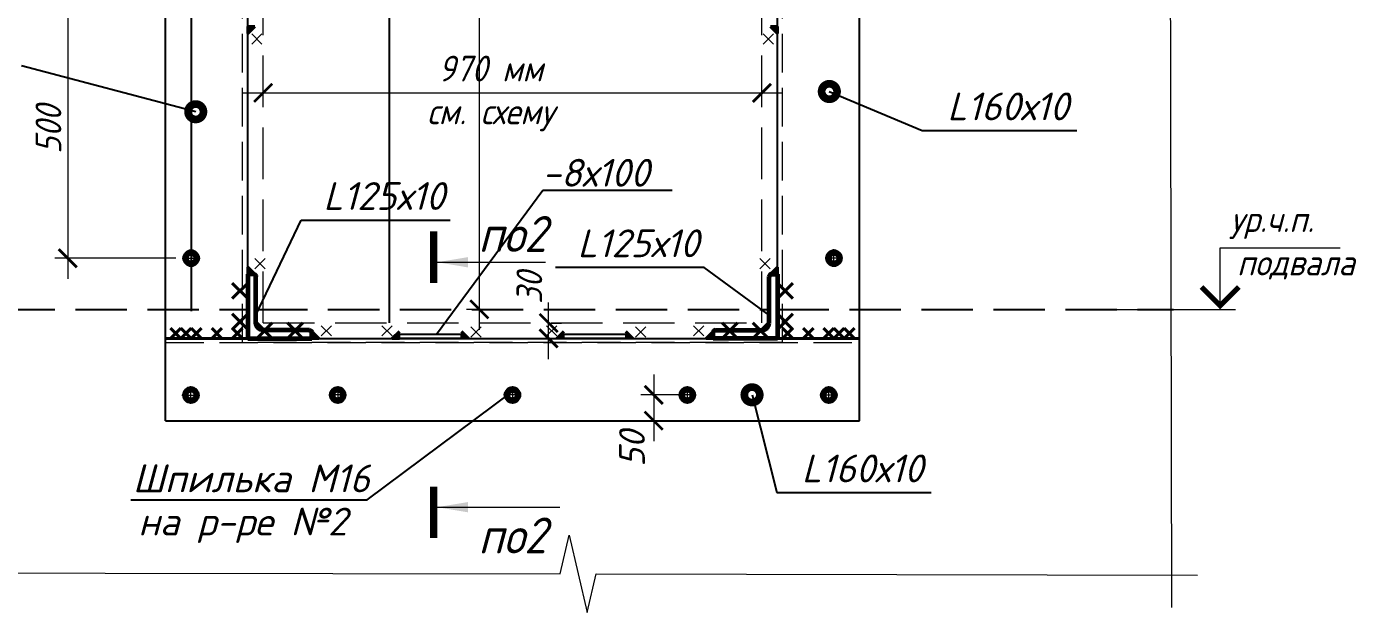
# Model space of a CAD drawing. Header units: millimetres. Extents: x 749182 to 2267578, y 70462 to 311449.
# Drawn here: x 2071183 to 2073769, y 226757 to 227896 of the extents above; entities that cross this region are included whole.
import ezdxf
from ezdxf.enums import TextEntityAlignment as Align

# ---------------------------------------------------------------- set-up
doc = ezdxf.new("R2010")
doc.units = ezdxf.units.MM
doc.linetypes.add('ГОСТ 2.303 4', pattern=[7, 5, -2, 0])
doc.linetypes.add('осеваяX2', pattern=[4, 2.5, -0.5, 0.5, -0.5])
doc.layers.get('Defpoints').update_dxf_attribs({"color": 255})
for name, color, linetype, lineweight in [('1Стены', 252, 'Continuous', 25), ('Оси', 165, 'осеваяX2', 13), ('Размер', 7, 'Continuous', 13), ('размеры', 7, 'Continuous', 9), ('сварка', 156, 'Continuous', 9), ('Стены', 184, 'Continuous', 40), ('штриховка кирпич', 42, 'Continuous', 5)]:
    doc.layers.add(name, color=color, linetype=linetype, lineweight=lineweight)
doc.layers.add('CS_UNPLOTTED', color=254, linetype='Continuous', plot=False)
doc.layers.add('металл', color=124, linetype='Continuous')
doc.layers.add('Текст', color=7, linetype='Continuous')
doc.styles.add('GOST 2.304_new', font='isocpeur.ttf', dxfattribs={"width": 0.9, "oblique": 15})
doc.styles.add('М2', font='isocpeui.ttf')
doc.dimstyles.new('SPDS', dxfattribs={"dimscale": 25, "dimtxt": 2.5, "dimasz": 1.77, "dimexe": 1.25, "dimexo": 0.625, "dimtad": 1, "dimdec": 0, "dimrnd": 0.001, "dimtxsty": 'GOST 2.304_new', "dimblk": 'ARCHTICK', "dimcen": 2.5, "dimdle": 2, "dimclrt": 256, "dimazin": 2, "dimtfac": 0.75, "dimtdec": 0, "dimtmove": 1, "dimatfit": 3, "dimfxl": 0, "dimtolj": 1, "dimlwd": 9, "dimlwe": 9, "dimarcsym": 0})
doc.dimstyles.new('SPDS 1_20', dxfattribs={"dimscale": 20, "dimtxt": 2.5, "dimasz": 1.77, "dimexe": 1.25, "dimexo": 0.625, "dimtad": 1, "dimdec": 0, "dimrnd": 0.001, "dimtxsty": 'М2', "dimblk": 'ARCHTICK', "dimcen": 2.5, "dimdle": 2, "dimclrt": 256, "dimadec": 0, "dimazin": 2, "dimtfac": 0.75, "dimtdec": 0, "dimtmove": 1, "dimatfit": 3, "dimfxl": 0, "dimtolj": 1, "dimlwd": 9, "dimlwe": 9, "dimarcsym": 0})

# ---------------------------------------------------------------- blocks, each defined once
blk = doc.blocks.new('свар')
at = {"layer": 'сварка', "color": 0, "linetype": 'Continuous', "ltscale": 10}
for p, q in [((10, 10), (-10, -10)), ((-10, 10), (10, -10))]:
    blk.add_line(p, q, dxfattribs=at)
blk = doc.blocks.new('м16')
at = {"layer": 'металл', "lineweight": 30, "ltscale": 20}
for p, q in [((-11, 6.4), (0, 12.7)), ((-11, -6.4), (-11, 6.4)), ((0, 12.7), (11, 6.4)), ((11, 6.4), (11, -6.4)), ((0, -12.7), (-11, -6.4)), ((11, -6.4), (0, -12.7))]:
    blk.add_line(p, q, dxfattribs=at)
blk.add_circle((0, 0), 15, dxfattribs=at)
for radius, start, end in [(10.4, 0, 180), (10.4, 180, 0), (6.92, 0, 180), (6.92, 180, 0)]:
    blk.add_arc((0, 0), radius, start, end, dxfattribs=at)
at = {"layer": 'металл', "linetype": 'Continuous', "lineweight": 25, "ltscale": 20}
blk.add_arc((0, 0), 8, 255, 165, dxfattribs=at)
at = {"layer": 'Оси', "ltscale": 20}
for p, q in [((17, 0), (-17.3, 0)), ((0, 17.3), (0, -17.3))]:
    blk.add_line(p, q, dxfattribs=at)
blk = doc.blocks.new('_ArchTick')
at = {"color": 0, "linetype": 'ByBlock', "const_width": 0.15}
blk.add_lwpolyline([(-0.5, -0.5), (0.5, 0.5)], dxfattribs=at)
blk = doc.blocks.new('*D1635')
at = {"layer": 'Defpoints', "color": 0, "lineweight": 20, "ltscale": 20, "transparency": 16777216}
for p in [(2072188, 227319.7), (2072198.2, 227319.7), (2072188, 227289.7)]:
    blk.add_point(p, dxfattribs=at)
at = {"layer": 'Размер', "color": 0, "lineweight": 9, "ltscale": 20, "transparency": 16777216}
for p, q in [((2072198.2, 227249.7), (2072198.2, 227359.7)), ((2072200.5, 227319.7), (2072223.2, 227319.7)), ((2072200.5, 227289.7), (2072223.2, 227289.7))]:
    blk.add_line(p, q, dxfattribs=at)
at = {"layer": 'Размер', "color": 0, "lineweight": 9, "ltscale": 20, "transparency": 16777216, "xscale": 35.4, "yscale": 35.4, "zscale": 35.4}
for p, rotation in [((2072198.2, 227319.7), 90), ((2072198.2, 227289.7), 270)]:
    blk.add_blockref('_ArchTick', p, dxfattribs=dict(at, rotation=rotation))
at = {"layer": 'Размер', "ltscale": 20, "transparency": 16777216, "insert": (2072160.7, 227388), "char_height": 50, "attachment_point": 5, "rotation": 90, "style": 'GOST 2.304_new'}
blk.add_mtext('\\A1;30', dxfattribs=at)
blk = doc.blocks.new('*D1636')
at = {"layer": 'Defpoints', "color": 0, "lineweight": 20, "ltscale": 20, "transparency": 16777216}
for p in [(2072063.5, 229441.1), (2072117.4, 229441.1), (2072117.4, 227346.1)]:
    blk.add_point(p, dxfattribs=at)
at = {"layer": 'Размер', "color": 0, "lineweight": 9, "ltscale": 20, "transparency": 16777216}
for p, q in [((2072063.5, 227306.1), (2072063.5, 229481.1)), ((2072104.9, 229441.1), (2072038.5, 229441.1)), ((2072104.9, 227346.1), (2072038.5, 227346.1))]:
    blk.add_line(p, q, dxfattribs=at)
at = {"layer": 'Размер', "color": 0, "lineweight": 9, "ltscale": 20, "transparency": 16777216, "xscale": 35.4, "yscale": 35.4, "zscale": 35.4}
for p, rotation in [((2072063.5, 229441.1), 90), ((2072063.5, 227346.1), 270)]:
    blk.add_blockref('_ArchTick', p, dxfattribs=dict(at, rotation=rotation))
at = {"layer": 'Размер', "ltscale": 20, "transparency": 16777216, "insert": (2072056.8, 228586.3), "char_height": 50, "width": 670.583, "attachment_point": 5, "rotation": 90, "style": 'М2'}
blk.add_mtext('\\A1;2095 \\P(уточнять по АР)', dxfattribs=at)
blk = doc.blocks.new('*D1637')
at = {"layer": 'Defpoints', "color": 0, "lineweight": 20, "ltscale": 20, "transparency": 16777216}
for p in [(2072613, 227767.3), (2071643, 227752.2), (2072613, 227752.2)]:
    blk.add_point(p, dxfattribs=at)
at = {"layer": 'размеры', "color": 0, "lineweight": 9, "ltscale": 20, "transparency": 16777216}
for p, q in [((2071643, 227764.7), (2071643, 227792.3)), ((2072613, 227764.7), (2072613, 227792.3)), ((2071603, 227767.3), (2072653, 227767.3))]:
    blk.add_line(p, q, dxfattribs=at)
at = {"layer": 'размеры', "color": 0, "lineweight": 9, "ltscale": 20, "transparency": 16777216, "xscale": 35.4, "yscale": 35.4, "zscale": 35.4, "rotation": 180}
blk.add_blockref('_ArchTick', (2071643, 227767.3), dxfattribs=at)
at = {"layer": 'размеры', "color": 0, "lineweight": 9, "ltscale": 20, "transparency": 16777216, "xscale": 35.4, "yscale": 35.4, "zscale": 35.4}
blk.add_blockref('_ArchTick', (2072613, 227767.3), dxfattribs=at)
at = {"layer": 'размеры', "ltscale": 20, "transparency": 16777216, "insert": (2072085.2, 227766), "char_height": 50, "width": 518.876, "attachment_point": 5, "style": 'GOST 2.304_new'}
blk.add_mtext('\\A1;970 мм\\Pсм. схему ', dxfattribs=at)
blk = doc.blocks.new('*D1621')
at = {"layer": 'Defpoints', "color": 0, "lineweight": 20, "ltscale": 20, "transparency": 16777216}
for p in [(2071485.7, 227946.1), (2071263, 227445.7), (2071485.7, 227445.7)]:
    blk.add_point(p, dxfattribs=at)
at = {"layer": 'размеры', "color": 0, "lineweight": 9, "ltscale": 20, "transparency": 16777216}
for p, q in [((2071263, 227986.1), (2071263, 227405.7)), ((2071473.2, 227946.1), (2071238, 227946.1)), ((2071473.2, 227445.7), (2071238, 227445.7))]:
    blk.add_line(p, q, dxfattribs=at)
at = {"layer": 'размеры', "color": 0, "lineweight": 9, "ltscale": 20, "transparency": 16777216, "xscale": 35.4, "yscale": 35.4, "zscale": 35.4}
for p, rotation in [((2071263, 227946.1), 90), ((2071263, 227445.7), 270)]:
    blk.add_blockref('_ArchTick', p, dxfattribs=dict(at, rotation=rotation))
at = {"layer": 'размеры', "ltscale": 20, "transparency": 16777216, "insert": (2071225.5, 227695.9), "char_height": 50, "attachment_point": 5, "rotation": 90, "style": 'GOST 2.304_new'}
blk.add_mtext('\\A1;500', dxfattribs=at)
blk = doc.blocks.new('*D1641')
at = {"layer": 'Defpoints', "color": 0, "lineweight": 20, "ltscale": 20, "transparency": 16777216}
for p in [(2072487.5, 227179.7), (2072402.6, 227129.7), (2072487.5, 227129.7)]:
    blk.add_point(p, dxfattribs=at)
at = {"layer": 'Размер', "color": 0, "lineweight": 9, "ltscale": 20, "transparency": 16777216}
for p, q in [((2072402.6, 227219.7), (2072402.6, 227089.7)), ((2072475, 227179.7), (2072377.6, 227179.7)), ((2072475, 227129.7), (2072377.6, 227129.7))]:
    blk.add_line(p, q, dxfattribs=at)
at = {"layer": 'Размер', "color": 0, "lineweight": 9, "ltscale": 20, "transparency": 16777216, "xscale": 35.4, "yscale": 35.4, "zscale": 35.4}
for p, rotation in [((2072402.6, 227179.7), 90), ((2072402.6, 227129.7), 270)]:
    blk.add_blockref('_ArchTick', p, dxfattribs=dict(at, rotation=rotation))
at = {"layer": 'Размер', "ltscale": 20, "transparency": 16777216, "insert": (2072360.3, 227075.2), "char_height": 50, "attachment_point": 5, "rotation": 90, "style": 'М2'}
blk.add_mtext('\\A1;50', dxfattribs=at)

msp = doc.modelspace()

# ---------------------------------------------------------------- hatches: boundary and pattern name
at = {"layer": 'Стены', "linetype": 'Continuous', "ltscale": 5}
for points in [[(2071612.9963, 227896.039), (2071612.9963, 227882.3956), (2071626.6398, 227896.039)], [(2072643.0062, 227896.039), (2072643.0062, 227882.3956), (2072629.3627, 227896.039)], [(2071612.9865, 227414.7253), (2071612.9865, 227428.3687), (2071626.6299, 227414.7253)], [(2072643.0062, 227414.7154), (2072643.0062, 227428.3589), (2072629.3627, 227414.7154)], [(2071737.9865, 227289.7253), (2071737.9865, 227303.3687), (2071751.6299, 227289.7253)], [(2071907.9034, 227289.7154), (2071894.26, 227289.7154), (2071907.9034, 227303.3589)], [(2072028.5905, 227289.7154), (2072042.2339, 227289.7154), (2072028.5905, 227303.3589)], [(2072227.9034, 227289.7154), (2072214.26, 227289.7154), (2072227.9034, 227303.3589)], [(2072348.5905, 227289.7154), (2072362.2339, 227289.7154), (2072348.5905, 227303.3589)], [(2072517.9963, 227289.7154), (2072517.9963, 227303.3589), (2072504.3529, 227289.7154)]]:
    msp.add_hatch(color=256, dxfattribs=at).paths.add_polyline_path(points, flags=0)

# ---------------------------------------------------------------- linework, layer by layer
at = {"layer": '1Стены', "linetype": 'ГОСТ 2.303 4', "lineweight": 13, "ltscale": 15}
for p, q in [((2071602.9963, 227281.7154), (2071602.9963, 229506.7253)), ((2072653.0062, 227281.7154), (2072653.0062, 229506.7253)), ((2071452.9963, 227281.7154), (2072803.0062, 227281.7154)), ((2072653.0062, 227281.7154), (2071602.9963, 227281.7154))]:
    msp.add_line(p, q, dxfattribs=at)
at = {"layer": '1Стены', "linetype": 'ГОСТ 2.303 4', "lineweight": 13, "ltscale": 20}
for p, q in [((2071642.9963, 227319.7154), (2071642.9963, 229441.1467)), ((2072613.0062, 227319.7154), (2072613.0062, 229441.1467)), ((2071642.9963, 227319.7154), (2072613.0062, 227319.7154))]:
    msp.add_line(p, q, dxfattribs=at)
at = {"layer": '1Стены', "color": 6, "linetype": 'ГОСТ 2.303 4', "ltscale": 20}
for p, q in [((2070997.9297, 227346.1467), (2071612.9865, 227346.1467)), ((2071628.9865, 227346.1467), (2072627.0062, 227346.1467)), ((2072643.0062, 227346.1467), (2073406.9034, 227346.1467)), ((2073408.2661, 227346.1467), (2073413.0596, 227346.1467))]:
    msp.add_line(p, q, dxfattribs=at)
at = {"layer": 'CS_UNPLOTTED', "ltscale": 20}
msp.add_line((2071502.9963, 230152.995), (2071502.9963, 227342.979), dxfattribs=at)
at = {"layer": 'CS_UNPLOTTED', "ltscale": 100}
msp.add_line((2071888.0012, 229441.1467), (2071888.0012, 227319.7154), dxfattribs=at)
at = {"layer": 'металл', "color": 0, "ltscale": 20}
for p, q in [((2071452.9963, 227129.7154), (2071452.9963, 229711.1467)), ((2072803.0062, 227129.7154), (2072803.0062, 229711.1467)), ((2071612.9963, 227414.7253), (2071612.9963, 229456.7253)), ((2072643.0062, 227291.7154), (2072643.0062, 229456.7253)), ((2071612.9963, 227289.7154), (2071452.9963, 227289.7154)), ((2071612.9963, 227289.7154), (2071452.9963, 227289.7154)), ((2071452.9963, 227289.7154), (2072803.0062, 227289.7154)), ((2072643.0062, 227289.7154), (2072803.0062, 227289.7154)), ((2072643.0062, 227289.7154), (2072803.0062, 227289.7154)), ((2071452.9963, 227129.7154), (2072803.0062, 227129.7154))]:
    msp.add_line(p, q, dxfattribs=at)
at = {"layer": 'металл', "color": 0, "linetype": 'Continuous', "lineweight": 60, "ltscale": 20, "extrusion": (0, 0, -1)}
for p, q in [((2071612.9865, 227414.7253), (2071612.9865, 227289.7253)), ((2071624.3865, 227414.7253), (2071612.9865, 227414.7253)), ((2071628.9865, 227319.7253), (2071628.9865, 227410.1253)), ((2071733.3865, 227305.7253), (2071642.9865, 227305.7253)), ((2071737.9865, 227289.7253), (2071737.9865, 227301.1253)), ((2071612.9865, 227289.7253), (2071737.9865, 227289.7253))]:
    msp.add_line(p, q, dxfattribs=at)
at = {"layer": 'металл', "color": 0, "linetype": 'Continuous', "lineweight": 60, "ltscale": 20}
for p, q in [((2072627.0062, 227319.7154), (2072627.0062, 227410.1154)), ((2072631.6062, 227414.7154), (2072643.0062, 227414.7154)), ((2072643.0062, 227414.7154), (2072643.0062, 227289.7154)), ((2072518.0062, 227289.7154), (2072518.0062, 227301.1154)), ((2072522.6062, 227305.7154), (2072613.0062, 227305.7154)), ((2072643.0062, 227289.7154), (2072518.0062, 227289.7154))]:
    msp.add_line(p, q, dxfattribs=at)
at = {"layer": 'металл', "ltscale": 20}
for points in [[(2071908.0012, 227289.7154), (2071908.0012, 227297.7154), (2072028.0012, 227297.7154), (2072028.0012, 227289.7154)], [(2072228.0012, 227289.7154), (2072228.0012, 227297.7154), (2072348.0012, 227297.7154), (2072348.0012, 227289.7154)]]:
    msp.add_lwpolyline(points, close=True, dxfattribs=at)
at = {"layer": 'металл', "linetype": 'Continuous', "lineweight": 60, "ltscale": 20, "extrusion": (0, 0, -1)}
for centre, radius, start, end in [((-2071624.3865, 227410.1253), 4.6, 90, 180), ((-2071642.9865, 227319.7253), 14, 270, 0), ((-2071733.3865, 227301.1253), 4.6, 90, 180)]:
    msp.add_arc(centre, radius, start, end, dxfattribs=at)
at = {"layer": 'металл', "linetype": 'Continuous', "lineweight": 60, "ltscale": 20}
for centre, radius, start, end in [((2072631.6062, 227410.1154), 4.6, 90, 180), ((2072522.6062, 227301.1154), 4.6, 90, 180), ((2072613.0062, 227319.7154), 14, 270, 0)]:
    msp.add_arc(centre, radius, start, end, dxfattribs=at)
at = {"layer": 'Размер', "linetype": 'Continuous', "ltscale": 20}
for p, q in [((2073504.015, 227346.1467), (2073504.015, 227466.1467)), ((2073504.015, 227466.1467), (2073737.64, 227466.1467)), ((2071981.5625, 227437.7994), (2072191.8238, 227437.7994)), ((2073294.5926, 227346.1467), (2073534.015, 227346.1467)), ((2071981.5625, 226961.5153), (2072219.9882, 226961.5153))]:
    msp.add_line(p, q, dxfattribs=at)
for points, const_width in [([(2071974.5625, 227497.7994), (2071974.5625, 227397.7994)], 14), ([(2073467.5506, 227389.6822), (2073504.015, 227353.2177), (2073540.4795, 227389.6822)], 10), ([(2071974.5625, 226901.5153), (2071974.5625, 227001.5153)], 14)]:
    msp.add_lwpolyline(points, dxfattribs=dict(at, const_width=const_width))
for points in [[(2071981.5625, 227437.7994), (2072041.6525, 227447.855), (2072041.6525, 227427.7438)], [(2071981.5625, 226961.5153), (2072041.6525, 226971.5709), (2072041.6525, 226951.4597)]]:
    msp.add_solid(points, dxfattribs=at)
at = {"layer": 'Стены', "color": 0, "linetype": 'Continuous', "ltscale": 5}
for p, q in [((2071612.9963, 227896.039), (2071612.9963, 227882.3956)), ((2071612.9963, 227882.3956), (2071626.6398, 227896.039)), ((2071626.6398, 227896.039), (2071612.9963, 227896.039)), ((2072643.0062, 227882.3956), (2072629.3627, 227896.039)), ((2072629.3627, 227896.039), (2072643.0062, 227896.039)), ((2072643.0062, 227896.039), (2072643.0062, 227882.3956)), ((2071612.9865, 227414.7253), (2071612.9865, 227428.3687)), ((2071612.9865, 227428.3687), (2071626.6299, 227414.7253)), ((2071626.6299, 227414.7253), (2071612.9865, 227414.7253)), ((2072643.0062, 227428.3589), (2072629.3627, 227414.7154)), ((2072629.3627, 227414.7154), (2072643.0062, 227414.7154)), ((2072643.0062, 227414.7154), (2072643.0062, 227428.3589)), ((2071737.9865, 227289.7253), (2071737.9865, 227303.3687)), ((2071737.9865, 227303.3687), (2071751.6299, 227289.7253)), ((2071894.26, 227289.7154), (2071907.9034, 227303.3589)), ((2072042.2339, 227289.7154), (2072028.5905, 227303.3589)), ((2072214.26, 227289.7154), (2072227.9034, 227303.3589)), ((2072362.2339, 227289.7154), (2072348.5905, 227303.3589)), ((2072517.9963, 227303.3589), (2072504.3529, 227289.7154)), ((2072517.9963, 227289.7154), (2072517.9963, 227303.3589)), ((2071751.6299, 227289.7253), (2071737.9865, 227289.7253)), ((2071907.9034, 227289.7154), (2071894.26, 227289.7154)), ((2072504.3529, 227289.7154), (2072517.9963, 227289.7154))]:
    msp.add_line(p, q, dxfattribs=at)
at = {"layer": 'Стены', "color": 0, "linetype": 'Continuous', "ltscale": 15}
for p, q in [((2071612.9766, 227414.7253), (2071612.9766, 227289.7253)), ((2072643.016, 227414.7154), (2072643.016, 227289.7154)), ((2071612.9766, 227397.2253), (2071582.9766, 227367.2253)), ((2071612.9766, 227367.2253), (2071582.9766, 227397.2253)), ((2072643.016, 227397.2154), (2072673.016, 227367.2154)), ((2072643.016, 227367.2154), (2072673.016, 227397.2154)), ((2071612.9766, 227337.2253), (2071582.9766, 227307.2253)), ((2071612.9766, 227307.2253), (2071582.9766, 227337.2253)), ((2072643.016, 227337.2154), (2072673.016, 227307.2154)), ((2072643.016, 227307.2154), (2072673.016, 227337.2154)), ((2071660.4816, 227289.7192), (2071630.4792, 227319.7168)), ((2071630.4816, 227289.7168), (2071660.4792, 227319.7192)), ((2071720.4816, 227289.7239), (2071690.4792, 227319.7215)), ((2071690.4816, 227289.7215), (2071720.4792, 227319.7239)), ((2072565.5012, 227289.7093), (2072535.4989, 227319.707)), ((2072535.5012, 227289.707), (2072565.4989, 227319.7093)), ((2072625.5012, 227289.7141), (2072595.4989, 227319.7117)), ((2072595.5012, 227289.7117), (2072625.4989, 227319.7141)), ((2071737.9865, 227289.7253), (2071612.9766, 227289.7154)), ((2072643.0062, 227289.7154), (2072517.9963, 227289.7056))]:
    msp.add_line(p, q, dxfattribs=at)
at = {"layer": 'Стены', "color": 0, "linetype": 'Continuous', "ltscale": 10}
for p, q in [((2071462.9963, 227289.7154), (2071482.9963, 227309.7154)), ((2071482.9963, 227289.7154), (2071462.9963, 227309.7154)), ((2071502.9963, 227289.7154), (2071482.9963, 227309.7154)), ((2071482.9963, 227289.7154), (2071502.9963, 227309.7154)), ((2071502.9963, 227289.7154), (2071522.9963, 227309.7154)), ((2071522.9963, 227289.7154), (2071502.9963, 227309.7154)), ((2071542.9963, 227289.7154), (2071562.9963, 227309.7154)), ((2071562.9963, 227289.7154), (2071542.9963, 227309.7154)), ((2071582.9963, 227289.7154), (2071602.9963, 227309.7154)), ((2071602.9963, 227289.7154), (2071582.9963, 227309.7154)), ((2072653.0062, 227289.7154), (2072673.0062, 227309.7154)), ((2072673.0062, 227289.7154), (2072653.0062, 227309.7154)), ((2072673.0062, 227289.7154), (2072653.0062, 227309.7154)), ((2072653.0062, 227289.7154), (2072673.0062, 227309.7154)), ((2072693.0062, 227289.7154), (2072713.0062, 227309.7154)), ((2072713.0062, 227289.7154), (2072693.0062, 227309.7154)), ((2072713.0062, 227289.7154), (2072693.0062, 227309.7154)), ((2072693.0062, 227289.7154), (2072713.0062, 227309.7154)), ((2072733.0062, 227289.7154), (2072753.0062, 227309.7154)), ((2072753.0062, 227289.7154), (2072733.0062, 227309.7154)), ((2072753.0062, 227289.7154), (2072733.0062, 227309.7154)), ((2072733.0062, 227289.7154), (2072753.0062, 227309.7154)), ((2072773.0062, 227289.7154), (2072753.0062, 227309.7154)), ((2072753.0062, 227289.7154), (2072773.0062, 227309.7154)), ((2072753.0062, 227289.7154), (2072773.0062, 227309.7154)), ((2072773.0062, 227289.7154), (2072753.0062, 227309.7154)), ((2072773.0062, 227289.7154), (2072793.0062, 227309.7154)), ((2072793.0062, 227289.7154), (2072773.0062, 227309.7154)), ((2072793.0062, 227289.7154), (2072773.0062, 227309.7154)), ((2072773.0062, 227289.7154), (2072793.0062, 227309.7154)), ((2071452.9963, 227289.7154), (2071612.9963, 227289.7154)), ((2072643.0062, 227289.7154), (2072803.0062, 227289.7154)), ((2072803.0062, 227289.7154), (2072643.0062, 227289.7154))]:
    msp.add_line(p, q, dxfattribs=at)
at = {"layer": 'Текст', "ltscale": 20}
for p, q in [((2071511.973, 227730.5186), (2071173.4641, 227820.0604)), ((2072744.0295, 227769.8416), (2072924.7928, 227693.9114)), ((2072924.7928, 227693.9114), (2073225.3628, 227693.9114)), ((2071980.2278, 227297.7154), (2072187.2275, 227577.7773)), ((2072187.2275, 227577.7773), (2072438.6332, 227577.7773)), ((2071628.9963, 227334.9154), (2071716.9529, 227519.676)), ((2071716.9529, 227519.676), (2072006.5879, 227519.676)), ((2072500.9211, 227427.6988), (2072211.2861, 227427.6988)), ((2072627.0062, 227334.9154), (2072500.9211, 227427.6988)), ((2071845.4687, 226975.7991), (2072127.8607, 227186.6334)), ((2072593.7558, 227180.0685), (2072641.7623, 226989.9307)), ((2071385.7337, 226975.7991), (2071845.4687, 226975.7991)), ((2072641.7623, 226989.9307), (2072942.3323, 226989.9307))]:
    msp.add_line(p, q, dxfattribs=at)
at = {"layer": 'Текст', "ltscale": 20, "const_width": 30}
for points in [[(2072751.5295, 227769.8416, 1), (2072736.5295, 227769.8416, 1)], [(2071519.473, 227730.5186, 1), (2071504.473, 227730.5186, 1)], [(2072601.2558, 227180.0685, 1), (2072586.2558, 227180.0685, 1)]]:
    msp.add_lwpolyline(points, format="xyb", close=True, dxfattribs=at)
at = {"layer": 'штриховка кирпич', "linetype": 'Continuous', "ltscale": 20}
for points in [[(2073410.1131, 226766.4184), (2073407.3543, 228071.7419), (2073332.3295, 228089.1353), (2073482.2796, 228124.3484), (2073407.2548, 228141.7418), (2073404.496, 230358.6708)], [(2070892.8599, 226834.1591), (2072220.8029, 226832.0109), (2072238.4094, 226906.986), (2072273.1963, 226756.9364), (2072290.8028, 226831.9114), (2073460.0497, 226829.1526)]]:
    msp.add_lwpolyline(points, dxfattribs=at)

# ---------------------------------------------------------------- block references
at = {"layer": 'Размер', "color": 0, "xscale": -1}
for p, rotation in [((2071630.7553, 227871.9932), 89.99999999762781), ((2071637.1608, 227434.9389), 89.99999999762781), ((2071766.0329, 227304.4544), 180)]:
    msp.add_blockref('свар', p, dxfattribs=dict(at, rotation=rotation))
at = {"layer": 'Размер', "color": 0}
for p, rotation in [((2072625.2472, 227871.9932), 270.0000000023722), ((2072618.8318, 227434.9291), 270.0000000023722), ((2071883.8576, 227304.4654), 180), ((2072057.2231, 227302.4617), 180), ((2072203.8576, 227304.4654), 180), ((2072377.2231, 227302.4617), 180), ((2072489.95, 227304.4446), 180)]:
    msp.add_blockref('свар', p, dxfattribs=dict(at, rotation=rotation))
at = {"layer": 'Размер', "xscale": -1, "rotation": 89.99999999988889}
for p in [(2071502.9963, 227445.7154), (2071502.5488, 227179.5429)]:
    msp.add_blockref('м16', p, dxfattribs=at)
at = {"layer": 'Размер', "rotation": 270.0000000001111}
for p in [(2072753.0062, 227445.7154), (2072743.0037, 227179.5429)]:
    msp.add_blockref('м16', p, dxfattribs=at)
at = {"layer": 'Размер'}
for p in [(2071788.0024, 227179.7154), (2072127.8607, 227179.7154), (2072467.8753, 227179.7154)]:
    msp.add_blockref('м16', p, dxfattribs=at)

# ---------------------------------------------------------------- texts
at = {"layer": 'Размер', "linetype": 'Continuous', "ltscale": 20, "style": 'GOST 2.304_new', "oblique": 15, "width": 0.9}
for p in [(2072061.5625, 227457.7994), (2072061.5625, 226871.5153)]:
    msp.add_text('по2', height=70, dxfattribs=at).set_placement(p)
for s, p in [('ур.ч.п.', (2073523.6952, 227546.6639)), ('подвала', (2073536.8948, 227462.2348))]:
    msp.add_text(s, height=50, dxfattribs=at).set_placement(p, align=Align.TOP_LEFT)
at = {"layer": 'Текст', "ltscale": 20, "style": 'М2'}
for s, p in [('L160х10', (2073091.4803, 227713.9114)), ('-8х100', (2072289.6491, 227584.8418)), ('L125х10', (2071878.1729, 227539.676)), ('L125х10', (2072372.5061, 227447.6988)), ('Шпилька М16', (2071619.8976, 226990.5813)), ('L160х10', (2072808.4498, 227009.9307))]:
    msp.add_text(s, height=54, dxfattribs=at).set_placement(p, align=Align.CENTER)
msp.add_text('на р-ре №2', height=54, dxfattribs=at).set_placement((2071603.1432, 226960.6126), align=Align.TOP_CENTER)

# ---------------------------------------------------------------- dimensions: what is measured, and where the dimension line sits
at = {"layer": 'Размер', "ltscale": 20}
dim = msp.add_linear_dim(base=(2072063.5358, 229441.1467), p1=(2072117.4425, 227346.1467), p2=(2072117.4425, 229441.1467), angle=90, text='<> \\P(уточнять по АР)', dimstyle='SPDS 1_20', override={"dimtxsty": 'М2'}, dxfattribs=at)
dim.commit()
dim.dimension.update_dxf_attribs({"geometry": '*D1636', "text_midpoint": (2072145.9193, 228586.3249), "dimtype": 160})
for base, p1, p2, override, picture, middle, dimtype in [((2072198.1647, 227319.7154), (2072187.9963, 227289.7154), (2072187.9963, 227319.7154), {"dimscale": 20, "dimfxl": 1.25, "dimtfill": 0, "dimarcsym": 1}, '*D1635', (2072198.1647, 227388.0357), 161), ((2072402.6214, 227129.7154), (2072487.5109, 227179.7154), (2072487.5109, 227129.7154), {"dimscale": 20, "dimtxsty": 'М2', "dimfxl": 1.25, "dimtfill": 0, "dimarcsym": 1}, '*D1641', (2072397.8462, 227075.1521), 160)]:
    dim = msp.add_linear_dim(base=base, p1=p1, p2=p2, angle=90, dimstyle='SPDS', override=override, dxfattribs=at)
    dim.commit()
    dim.dimension.update_dxf_attribs({"geometry": picture, "text_midpoint": middle, "dimtype": dimtype})
at = {"layer": 'размеры', "ltscale": 20}
dim = msp.add_linear_dim(base=(2071262.9652, 227445.7154), p1=(2071485.7106, 227946.1368), p2=(2071485.7106, 227445.7154), angle=90, dimstyle='SPDS', override={"dimscale": 20, "dimfxl": 1.25, "dimtfill": 0, "dimarcsym": 1}, dxfattribs=at)
dim.commit()
dim.dimension.update_dxf_attribs({"geometry": '*D1621', "text_midpoint": (2071225.4652, 227695.9261)})
dim = msp.add_linear_dim(base=(2072613.0062, 227767.2647), p1=(2071642.9963, 227752.1572), p2=(2072613.0062, 227752.1572), text='970 мм\\Pсм. схему ', dimstyle='SPDS', override={"dimscale": 20, "dimfxl": 1.25, "dimtfill": 0, "dimarcsym": 1}, dxfattribs=at)
dim.commit()
dim.dimension.update_dxf_attribs({"geometry": '*D1637', "text_midpoint": (2072085.248, 227679.287), "dimtype": 160})

doc.saveas('drawing.dxf')
